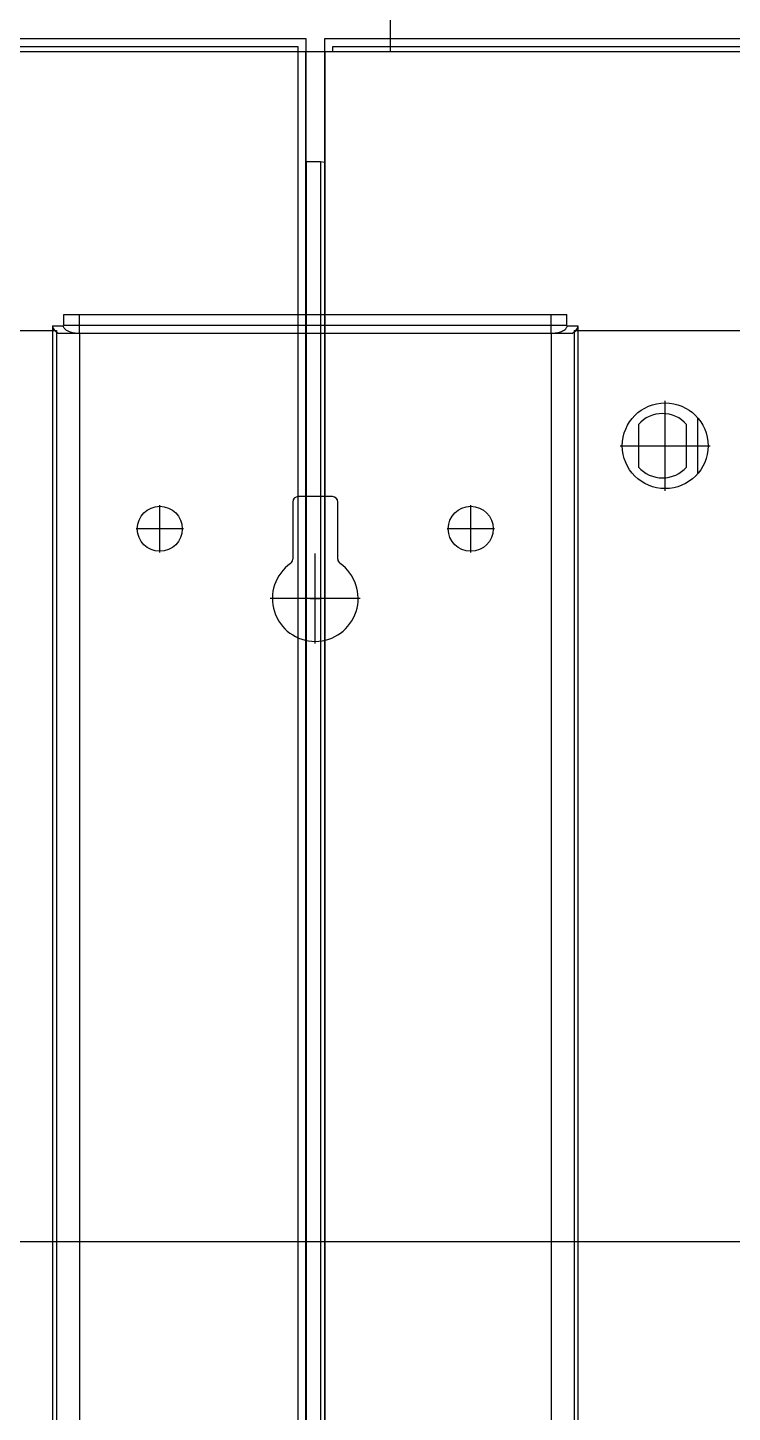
# Model space of a CAD drawing. Header units: millimetres. Extents: x 37984 to 70752, y 14140 to 37584.
# Drawn here: x 45078.3 to 45209.8, y 20507.6 to 20765.9 of the extents above; entities that cross this region are included whole.
import ezdxf

# ---------------------------------------------------------------- set-up
doc = ezdxf.new("R2010")
doc.units = ezdxf.units.MM
doc.layers.add('! NO PLOT !', color=7, linetype='Continuous', true_color=0xff75dd, plot=False)
doc.layers.add('000-PI-Oprema', color=30, linetype='Continuous', lineweight=5)
doc.layers.add('000-PI-ORMAR', color=2, linetype='Continuous')
doc.layers.add('002-PI-Kabelska kanalica', color=150, linetype='Continuous')

# ---------------------------------------------------------------- blocks, each defined once
blk = doc.blocks.new('8606.000_back')
at = {"layer": '000-PI-ORMAR'}
for p, q in [((47618.27, 38573.17), (47618.27, 38579.67)), ((47606.02, 38575.67), (47618.27, 38575.67)), ((47606.02, 38552.53), (47606.02, 38575.67)), ((47618.27, 38575.67), (48185.77, 38575.67)), ((47606.03, 38573.17), (47606.03, 36588.67)), ((48198.03, 38573.17), (47606.03, 38573.17)), ((47607.52, 38573.17), (47607.52, 38574.17)), ((47607.52, 38574.17), (47618.27, 38574.17)), ((47618.27, 38574.17), (48185.77, 38574.17)), ((47602.52, 38552.67), (47602.52, 36601.67)), ((47605.24, 38552.67), (47602.52, 38552.67)), ((47606.03, 38552.53), (47605.24, 38552.67)), ((47605.24, 38552.67), (47605.24, 36601.67)), ((47606.02, 36601.67), (47606.02, 38552.53))]:
    blk.add_line(p, q, dxfattribs=at)
blk = doc.blocks.new('8606.000_montažna')
at = {"layer": '! NO PLOT !'}
for p, q in [((50700.39, 38419.52), (50700.39, 38436.32)), ((50706.39, 38433.21), (50706.39, 38422.63)), ((50695.39, 38431.89), (50695.39, 38423.95)), ((50704.39, 38423.95), (50704.39, 38431.89)), ((50691.99, 38427.92), (50708.79, 38427.92))]:
    blk.add_line(p, q, dxfattribs=at)
blk.add_circle((50700.39, 38427.92), 8, dxfattribs=at)
for start, end in [(41.4096, 138.5904), (221.4096, 318.5904)]:
    blk.add_arc((50699.89, 38427.92), 6, start, end, dxfattribs=at)
at = {"layer": '000-PI-ORMAR'}
for q in [(50727.39, 38449.42), (50683.39, 36559.42)]:
    blk.add_line((50683.39, 38449.42), q, dxfattribs=at)
blk = doc.blocks.new('poveznica montaznih ploca 2100mm')
at = {"layer": '! NO PLOT !'}
for p, q in [((59474.64, 55744.27), (59568.44, 55744.27)), ((59474.64, 55742.27), (59474.64, 55744.27)), ((59477.54, 55740.77), (59477.54, 55744.27)), ((59565.54, 55740.77), (59565.54, 55744.27)), ((59568.44, 55742.27), (59568.44, 55744.27)), ((59472.54, 55742.17), (59474.54, 55742.17)), ((59472.54, 55742.17), (59472.54, 53847.74)), ((59474.64, 55742.27), (59477.54, 55742.27)), ((59477.54, 55742.27), (59565.54, 55742.27)), ((59565.54, 55742.27), (59568.44, 55742.27)), ((59568.54, 55742.17), (59570.54, 55742.17)), ((59570.54, 55742.17), (59570.54, 53847.74)), ((59473.54, 55740.77), (59477.54, 55740.77)), ((59477.54, 55740.77), (59565.54, 55740.77)), ((59477.54, 55740.77), (59477.54, 53837.74)), ((59565.54, 55740.77), (59569.54, 55740.77)), ((59565.54, 55740.77), (59565.54, 53837.74)), ((59492.54, 55699.86), (59492.54, 55708.68)), ((59517.34, 55709.27), (59517.34, 55698.61)), ((59524.74, 55710.27), (59518.34, 55710.27)), ((59525.74, 55698.61), (59525.74, 55709.27)), ((59550.54, 55699.86), (59550.54, 55708.68)), ((59496.95, 55704.27), (59488.13, 55704.27)), ((59554.95, 55704.27), (59546.13, 55704.27)), ((59521.54, 55682.87), (59521.54, 55699.67)), ((59529.94, 55691.27), (59513.14, 55691.27))]:
    blk.add_line(p, q, dxfattribs=at)
at = {"layer": '! NO PLOT !', "ltscale": 0.25}
blk.add_line((59520.58, 55691.27), (59522.49, 55691.27), dxfattribs=at)
at = {"layer": '! NO PLOT !'}
for points in [[(59472.54, 55742.17), (59472.56, 55741.96), (59472.61, 55741.76), (59472.71, 55741.56), (59472.84, 55741.37), (59473, 55741.18), (59473.21, 55741), (59473.44, 55740.83), (59473.54, 55740.77)], [(59474.54, 55742.17), (59474.55, 55742.04), (59474.58, 55741.92), (59474.64, 55741.8), (59474.72, 55741.69), (59474.82, 55741.57), (59474.94, 55741.47), (59475.08, 55741.36), (59475.24, 55741.27), (59475.41, 55741.18), (59475.61, 55741.09), (59475.82, 55741.02), (59476.04, 55740.95), (59476.27, 55740.9), (59476.51, 55740.85), (59476.76, 55740.81), (59477.02, 55740.79), (59477.27, 55740.77), (59477.54, 55740.77)], [(59565.54, 55740.77), (59565.8, 55740.77), (59566.06, 55740.79), (59566.31, 55740.81), (59566.56, 55740.85), (59566.8, 55740.9), (59567.04, 55740.95), (59567.26, 55741.02), (59567.46, 55741.09), (59567.66, 55741.18), (59567.83, 55741.27), (59567.99, 55741.36), (59568.13, 55741.47), (59568.25, 55741.57), (59568.36, 55741.69), (59568.43, 55741.8), (59568.49, 55741.92), (59568.52, 55742.04), (59568.54, 55742.17)], [(59569.54, 55740.77), (59569.78, 55740.93), (59570, 55741.11), (59570.18, 55741.3), (59570.32, 55741.49), (59570.43, 55741.69), (59570.5, 55741.89), (59570.53, 55742.09), (59570.54, 55742.17)]]:
    blk.add_lwpolyline(points, dxfattribs=at)
for centre in [(59492.54, 55704.27), (59550.54, 55704.27)]:
    blk.add_circle(centre, 4.2, dxfattribs=at)
for centre, radius, start, end in [((59518.34, 55709.27), 1, 90, 180), ((59524.74, 55709.27), 1, 0, 90), ((59521.54, 55691.27), 8, 125.2944, 54.7056), ((59516.34, 55698.61), 1, 305.2944, 0), ((59526.74, 55698.61), 1, 180, 234.7056)]:
    blk.add_arc(centre, radius, start, end, dxfattribs=at)
blk = doc.blocks.new('*U991')
at = {"layer": '002-PI-Kabelska kanalica'}
blk.add_line((-20, -100), (-20, 1785), dxfattribs=at)

msp = doc.modelspace()

# ---------------------------------------------------------------- linework, layer by layer
at = {"layer": '! NO PLOT !', "ltscale": 0.25}
msp.add_line((45180.233, 20709.404), (45180.233, 20623.667), dxfattribs=at)
at = {"layer": '000-PI-ORMAR'}
for p, q in [((44750.483, 20763.904), (45117.983, 20763.904)), ((45117.983, 20763.904), (45130.233, 20763.904)), ((45130.233, 20763.904), (45130.233, 20761.404)), ((45130.245, 20761.404), (44738.245, 20761.404)), ((44750.483, 20762.404), (45117.983, 20762.404)), ((45693.483, 20761.404), (44760.483, 20761.404)), ((45117.233, 20761.404), (45093.733, 20761.404)), ((45117.983, 20762.404), (45128.733, 20762.404)), ((45128.733, 20762.404), (45128.733, 20761.404)), ((45128.733, 20761.404), (45128.733, 18776.904)), ((45130.233, 20761.404), (45130.233, 18776.904)), ((45130.245, 18776.904), (45130.245, 20761.404)), ((45130.233, 20740.904), (45130.233, 18789.904)), ((45130.233, 20740.904), (45130.233, 18789.904)), ((44784.733, 20709.404), (45083.733, 20709.404))]:
    msp.add_line(p, q, dxfattribs=at)
at = {"layer": '000-PI-ORMAR', "ltscale": 0.25}
msp.add_line((45083.733, 20709.404), (45083.733, 18819.404), dxfattribs=at)

# ---------------------------------------------------------------- block references
at = {"layer": '! NO PLOT !'}
msp.add_blockref('poveznica montaznih ploca 2100mm', (-14389.567, -35031.862), dxfattribs=at)
at = {"rotation": 270}
msp.add_blockref('*U991', (44884.757, 20519.404), dxfattribs=at)
at = {"layer": '000-PI-Oprema'}
msp.add_blockref('8606.000_montažna', (-5503.15, -17740.014), dxfattribs=at)
at = {"layer": '000-PI-ORMAR'}
msp.add_blockref('8606.000_back', (-2472.273, -17811.766), dxfattribs=at)

doc.saveas('drawing.dxf')
